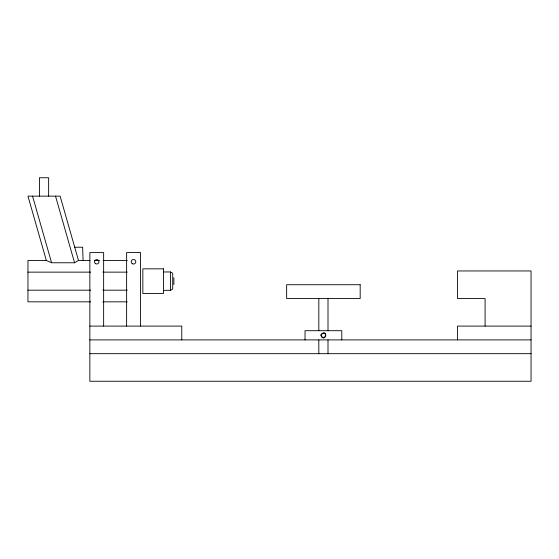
<?xml version="1.0" encoding="UTF-8"?>
<svg xmlns="http://www.w3.org/2000/svg" width="559" height="559" viewBox="0 0 559 559"><rect width="100%" height="100%" fill="white"/><g stroke="black" fill="none" stroke-linecap="round" stroke-linejoin="round"><path stroke-width="0.84" d="M90.705 301.832L27.95 301.832L27.95 260.473L46.334 260.473L51.582 262.765L74.564 262.765L78.505 260.473L90.034 260.473M163.528 290.345L170.418 290.345L172.717 289.059L172.717 273.246L170.418 271.96L163.528 271.96M74.717 247.218L82.627 247.218L83.102 260.473M94.373 260.473L99.572 260.473M103.045 260.473L127.326 260.473M27.95 272.135L90.705 272.135M102.912 272.135L127.312 272.135M27.95 290.177L90.705 290.177M102.912 290.177L127.312 290.177M102.912 301.832L127.312 301.832M89.852 326.1L181.773 326.1L181.773 339.893M531.05 326.1L457.521 326.1L457.521 339.893M89.852 339.893L531.05 339.893M89.852 353.679L531.05 353.679M78.505 260.473L60.12 196.132L27.95 196.132L46.334 260.473M55.523 196.132L74.564 262.765M32.548 196.132L51.582 262.765M485.093 326.1L485.093 298.527L457.521 298.527L457.521 270.954L531.05 270.954L531.05 381.252L89.852 381.252L89.852 252.605L103.639 252.605L103.639 326.1M341.794 339.893L341.794 330.697L305.032 330.697L305.032 339.893M328.007 298.513L328.007 330.697M328.007 339.893L328.007 353.679M325.708 335.127L325.708 335.582M321.118 335.127L321.118 335.582M318.819 298.513L318.819 330.697M318.819 339.893L318.819 353.679M173.863 277.704L173.863 284.601M170.418 271.96L170.418 290.345M140.547 326.1L140.547 252.57L126.62 252.57L126.62 326.1M48.633 196.132L48.633 177.748L39.437 177.748L39.437 196.132M321.166 334.75C324.332 344.868 328.965 327.581 321.166 334.75M163.528 268.837L142.845 268.837L142.845 293.468L163.528 293.468L163.528 268.837M360.178 284.727L286.648 284.727L286.648 298.513L360.178 298.513L360.178 284.727M132.364 263.75A2.299 2.299 0 0 0 135.809 261.759A2.299 2.299 0 0 0 132.364 259.774A2.299 2.299 0 0 0 132.364 263.75M95.645 263.708A2.201 2.201 0 0 0 98.95 261.801A2.201 2.201 0 0 0 95.645 259.893A2.201 2.201 0 0 0 95.645 263.708M322.25 337.37A2.327 2.327 0 0 0 325.743 335.351A2.327 2.327 0 0 0 322.25 333.339A2.327 2.327 0 0 0 322.25 337.37"/></g></svg>
